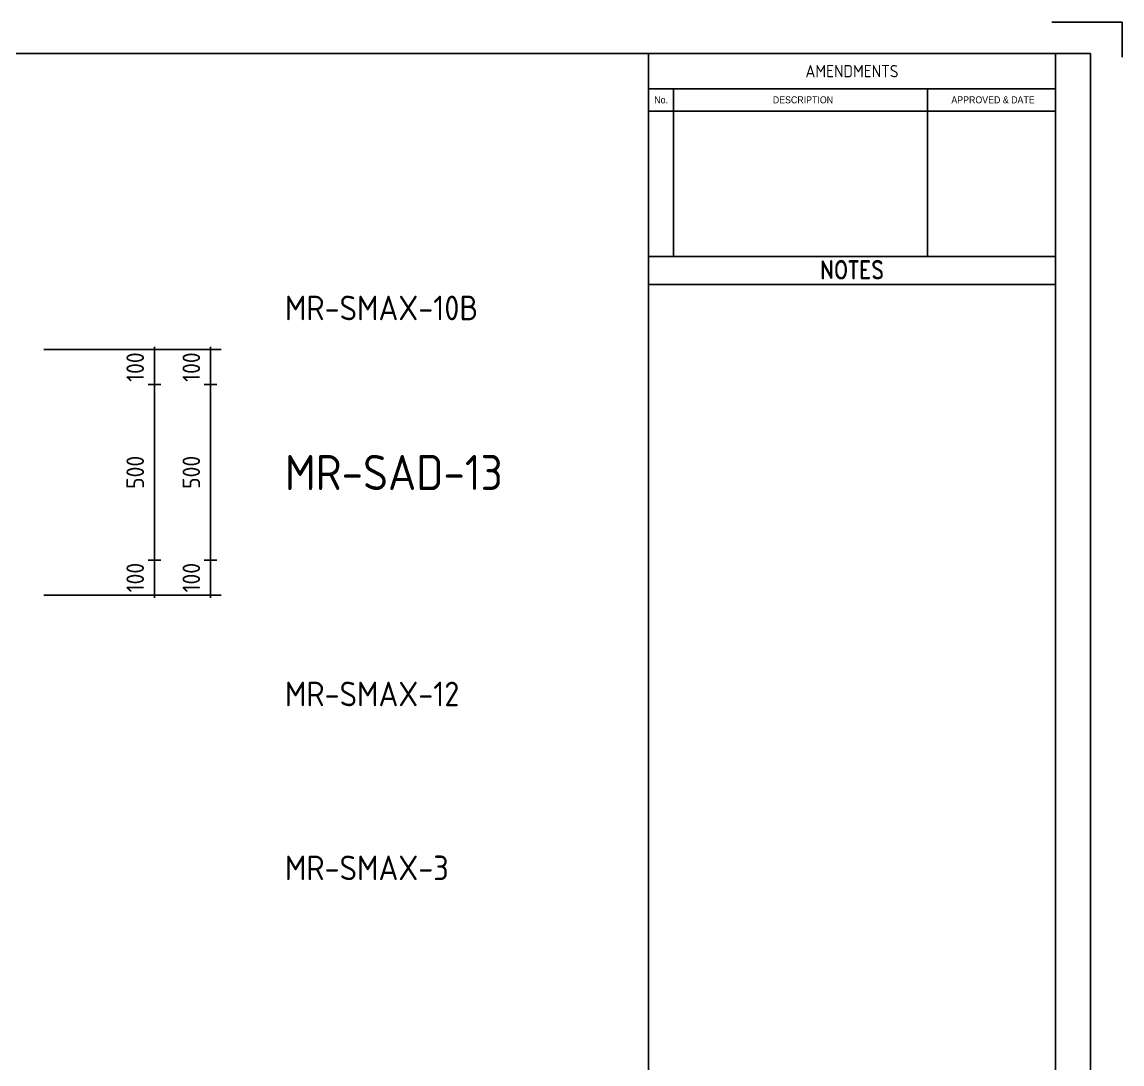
# Model space of a CAD drawing. Extents: x 0 to 420, y 0 to 297.
# Drawn here: x 263.2 to 420, y 148.5 to 297 of the extents above; entities that cross this region are included whole.
import ezdxf
from ezdxf.enums import TextEntityAlignment as Align

# ---------------------------------------------------------------- set-up
doc = ezdxf.new("R2010")
doc.units = 0
doc.header["$LTSCALE"] = 0.3
doc.layers.get('0').update_dxf_attribs({"linetype": 'CONTINUOUS'})
doc.layers.get('DEFPOINTS').update_dxf_attribs({"linetype": 'CONTINUOUS'})
for name, color, linetype in [('L18', 4, 'CONTINUOUS'), ('L35', 3, 'CONTINUOUS'), ('L50', 7, 'CONTINUOUS'), ('T25', 1, 'CONTINUOUS'), ('TBLK18', 4, 'CONTINUOUS'), ('TBLK25', 1, 'CONTINUOUS'), ('TBLK35', 3, 'CONTINUOUS'), ('TBLK50', 7, 'CONTINUOUS')]:
    doc.layers.add(name, color=color, linetype=linetype)
doc.styles.add('HELVL', font='helvl', dxfattribs={"width": 0.8})
doc.styles.add('ISO', font='iso.shx')
doc.styles.add('ROMAND', font='romand')
doc.dimstyles.new('SIGNSDIM', dxfattribs={"dimtxt": 2.5, "dimasz": 0.2, "dimexe": 1.5, "dimexo": 2, "dimgap": 1.5, "dimtad": 1, "dimdec": 4, "dimlfac": 20, "dimrnd": 1, "dimdsep": 46, "dimtxsty": 'ISO', "dimblk": 'SGNDIM', "dimcen": 2.5, "dimse2": 1, "dimadec": 0, "dimazin": 0, "dimtfac": 1, "dimtdec": 4, "dimtix": 1, "dimtmove": 0, "dimatfit": 3, "dimldrblk": 'SGNDIM', "dimfxl": 1, "dimtolj": 1, "dimtzin": 0, "dimarcsym": 0})

# ---------------------------------------------------------------- blocks, each defined once
blk = doc.blocks.new('A3BBLK')
at = {"layer": 'TBLK25'}
for q in [(410, 297), (420, 292)]:
    blk.add_line((420, 297), q, dxfattribs=at)
at = {"layer": 'TBLK50'}
for p, q in [((415.5, 292.5), (13, 292.5)), ((352.5, 4.5), (352.5, 292.5)), ((415.5, 4.5), (415.5, 292.5))]:
    blk.add_line(p, q, dxfattribs=at)
blk = doc.blocks.new('a3_in_vtblk std dwg')
at = {"layer": 'TBLK35'}
blk.add_line((410.5, 37), (410.5, 292.5), dxfattribs=at)
blk.add_blockref('A3BBLK', (0, 0))
at = {"layer": 'TBLK18', "style": 'ISO'}
blk.add_attdef('MR_DIRECTORATE', text='', height=1.5, dxfattribs=at).set_placement((381.5, 68.12), align=Align.CENTER)
for tag, p in [('STREET_NAME', (355.51, 62.1)), ('SUBURB_POSTCODE', (388.49, 62.1)), ('TELEPHONE_NO.', (368.31, 59.84)), ('FAX_NO.', (393.56, 59.84))]:
    blk.add_attdef(tag, p, '', height=1.5, dxfattribs=at)
at = {"layer": 'TBLK25', "style": 'ISO'}
for tag, height, p in [('MR_BRANCH', 2, (381.5, 65.2)), ('ROAD_SECTION', 1.75, (384.5, 29.16)), ('SLK', 1.75, (384.5, 26.11)), ('CHAINAGE', 1.75, (384.5, 19.21))]:
    blk.add_attdef(tag, text='', height=height, dxfattribs=at).set_placement(p, align=Align.CENTER)
for tag, p, height in [('FILE_NUMBER', (371.77, 54.24), 2.5), ('DESIGNED_/_DRAWN', (371.77, 49.49), 2), ('VERIFIED', (371.77, 44.49), 2), ('APPROVED', (371.77, 39.49), 2), ('LOCAL_AUTHORITY', (370.48, 16.73), 1.25)]:
    blk.add_attdef(tag, p, '', height=height, dxfattribs=at)
at = {"layer": 'TBLK35', "style": 'ISO', "width": 0.9}
for tag, p in [('ROAD_PROJECT&NUMBER', (384.5, 32.23)), ('DRAWING_DESCRIPTION', (384.5, 22.29))]:
    blk.add_attdef(tag, text='', height=2.5, dxfattribs=at).set_placement(p, align=Align.CENTER)
at = {"layer": 'TBLK50', "style": 'ISO'}
blk.add_attdef('MRWA_DRG_NUMBER', (356.29, 6.08), '', height=5, dxfattribs=at)
blk = doc.blocks.new('a3_vamend')
at = {"layer": 'TBLK25'}
for p, q in [((0, -5), (-58, -5)), ((-54.43, -28.9), (-54.43, -5)), ((-18.22, -28.9), (-18.22, -5)), ((0, -8.2), (-58, -8.2)), ((0, -28.9), (-58, -28.9)), ((0, -32.9), (-58, -32.9))]:
    blk.add_line(p, q, dxfattribs=at)
at = {"layer": 'TBLK18', "style": 'HELVL', "width": 0.9}
for s, p in [('No.', (-56.21, -7.09)), ('DESCRIPTION', (-35.99, -7.09)), ('APPROVED & DATE', (-8.89, -7.09))]:
    blk.add_text(s, height=1, dxfattribs=at).set_placement(p, align=Align.CENTER)
at = {"layer": 'TBLK25', "style": 'ISO'}
blk.add_text('AMENDMENTS', height=1.75, dxfattribs=at).set_placement((-29, -3.38), align=Align.CENTER)
at = {"layer": 'TBLK25', "style": 'ROMAND', "width": 0.85}
blk.add_text('NOTES', height=2.5, dxfattribs=at).set_placement((-29, -32.06), align=Align.CENTER)
blk = doc.blocks.new('SGNDIM')
for p, q in [((0, 0), (-1, 0)), ((0, 4.5), (0, -4.5))]:
    blk.add_line(p, q)
blk = doc.blocks.new('*D13')
at = {"layer": 'DEFPOINTS', "color": 0, "transparency": 16777216}
for p in [(270.78, 220.31), (270.78, 215.32), (290.05, 215.32)]:
    blk.add_point(p, dxfattribs=at)
at = {"layer": 'T25', "color": 0, "lineweight": -2, "transparency": 16777216}
for p, q in [((290.05, 220.51), (290.05, 220.71)), ((290.05, 220.31), (290.05, 215.32)), ((272.78, 215.32), (291.55, 215.32)), ((290.05, 215.12), (290.05, 214.92))]:
    blk.add_line(p, q, dxfattribs=at)
at = {"layer": 'T25', "color": 0, "lineweight": -2, "transparency": 16777216, "xscale": 0.2, "yscale": 0.2, "zscale": 0.2}
for p, rotation in [((290.05, 220.31), 270), ((290.05, 215.32), 90)]:
    blk.add_blockref('SGNDIM', p, dxfattribs=dict(at, rotation=rotation))
at = {"layer": 'T25', "color": 0, "transparency": 16777216, "insert": (287.3, 217.81), "char_height": 2.5, "attachment_point": 5, "rotation": 90, "style": 'ISO'}
blk.add_mtext('\\A1;100', dxfattribs=at)
blk = doc.blocks.new('*D14')
at = {"layer": 'DEFPOINTS', "color": 0, "transparency": 16777216}
for p in [(260.55, 245.33), (260.55, 220.31), (290.05, 220.31)]:
    blk.add_point(p, dxfattribs=at)
at = {"layer": 'T25', "color": 0, "lineweight": -2, "transparency": 16777216}
blk.add_line((290.05, 245.13), (290.05, 220.51), dxfattribs=at)
at = {"layer": 'T25', "color": 0, "lineweight": -2, "transparency": 16777216, "xscale": 0.2, "yscale": 0.2, "zscale": 0.2}
for p, rotation in [((290.05, 245.33), 90), ((290.05, 220.31), 270)]:
    blk.add_blockref('SGNDIM', p, dxfattribs=dict(at, rotation=rotation))
at = {"layer": 'T25', "color": 0, "transparency": 16777216, "insert": (287.3, 232.82), "char_height": 2.5, "attachment_point": 5, "rotation": 90, "style": 'ISO'}
blk.add_mtext('\\A1;500', dxfattribs=at)
blk = doc.blocks.new('*D15')
at = {"layer": 'DEFPOINTS', "color": 0, "transparency": 16777216}
for p in [(270.78, 250.32), (270.78, 245.33), (290.05, 245.33)]:
    blk.add_point(p, dxfattribs=at)
at = {"layer": 'T25', "color": 0, "lineweight": -2, "transparency": 16777216}
for p, q in [((272.78, 250.32), (291.55, 250.32)), ((290.05, 250.52), (290.05, 250.72)), ((290.05, 250.32), (290.05, 245.33)), ((290.05, 245.13), (290.05, 244.93))]:
    blk.add_line(p, q, dxfattribs=at)
at = {"layer": 'T25', "color": 0, "lineweight": -2, "transparency": 16777216, "xscale": 0.2, "yscale": 0.2, "zscale": 0.2}
for p, rotation in [((290.05, 250.32), 270), ((290.05, 245.33), 90)]:
    blk.add_blockref('SGNDIM', p, dxfattribs=dict(at, rotation=rotation))
at = {"layer": 'T25', "color": 0, "transparency": 16777216, "insert": (287.3, 247.82), "char_height": 2.5, "attachment_point": 5, "rotation": 90, "style": 'ISO'}
blk.add_mtext('\\A1;100', dxfattribs=at)
blk = doc.blocks.new('*D16')
at = {"layer": 'DEFPOINTS', "color": 0, "transparency": 16777216}
for p in [(264.27, 220.32), (264.27, 215.32), (282.05, 215.32)]:
    blk.add_point(p, dxfattribs=at)
at = {"layer": 'T25', "color": 0, "lineweight": -2, "transparency": 16777216}
for p, q in [((282.05, 220.52), (282.05, 220.72)), ((282.05, 220.32), (282.05, 215.32)), ((266.27, 215.32), (283.55, 215.32)), ((282.05, 215.12), (282.05, 214.92))]:
    blk.add_line(p, q, dxfattribs=at)
at = {"layer": 'T25', "color": 0, "lineweight": -2, "transparency": 16777216, "xscale": 0.2, "yscale": 0.2, "zscale": 0.2}
for p, rotation in [((282.05, 220.32), 270), ((282.05, 215.32), 90)]:
    blk.add_blockref('SGNDIM', p, dxfattribs=dict(at, rotation=rotation))
at = {"layer": 'T25', "color": 0, "transparency": 16777216, "insert": (279.3, 217.82), "char_height": 2.5, "attachment_point": 5, "rotation": 90, "style": 'ISO'}
blk.add_mtext('\\A1;100', dxfattribs=at)
blk = doc.blocks.new('*D17')
at = {"layer": 'DEFPOINTS', "color": 0, "transparency": 16777216}
for p in [(261, 245.32), (261, 220.32), (282.05, 220.32)]:
    blk.add_point(p, dxfattribs=at)
at = {"layer": 'T25', "color": 0, "lineweight": -2, "transparency": 16777216}
blk.add_line((282.05, 245.12), (282.05, 220.52), dxfattribs=at)
at = {"layer": 'T25', "color": 0, "lineweight": -2, "transparency": 16777216, "xscale": 0.2, "yscale": 0.2, "zscale": 0.2}
for p, rotation in [((282.05, 245.32), 90), ((282.05, 220.32), 270)]:
    blk.add_blockref('SGNDIM', p, dxfattribs=dict(at, rotation=rotation))
at = {"layer": 'T25', "color": 0, "transparency": 16777216, "insert": (279.3, 232.82), "char_height": 2.5, "attachment_point": 5, "rotation": 90, "style": 'ISO'}
blk.add_mtext('\\A1;500', dxfattribs=at)
blk = doc.blocks.new('*D18')
at = {"layer": 'DEFPOINTS', "color": 0, "transparency": 16777216}
for p in [(264.27, 250.32), (264.27, 245.32), (282.05, 245.32)]:
    blk.add_point(p, dxfattribs=at)
at = {"layer": 'T25', "color": 0, "lineweight": -2, "transparency": 16777216}
for p, q in [((266.27, 250.32), (283.55, 250.32)), ((282.05, 250.52), (282.05, 250.72)), ((282.05, 250.32), (282.05, 245.32)), ((282.05, 245.12), (282.05, 244.92))]:
    blk.add_line(p, q, dxfattribs=at)
at = {"layer": 'T25', "color": 0, "lineweight": -2, "transparency": 16777216, "xscale": 0.2, "yscale": 0.2, "zscale": 0.2}
for p, rotation in [((282.05, 250.32), 270), ((282.05, 245.32), 90)]:
    blk.add_blockref('SGNDIM', p, dxfattribs=dict(at, rotation=rotation))
at = {"layer": 'T25', "color": 0, "transparency": 16777216, "insert": (279.3, 247.82), "char_height": 2.5, "attachment_point": 5, "rotation": 90, "style": 'ISO'}
blk.add_mtext('\\A1;100', dxfattribs=at)

msp = doc.modelspace()

# ---------------------------------------------------------------- block references
at = {"layer": 'L18'}
for name, p in [('a3_in_vtblk std dwg', (0.0000004, -0.0000002)), ('a3_vamend', (410.5, 292.5))]:
    msp.add_blockref(name, p, dxfattribs=at)

# ---------------------------------------------------------------- texts
at = {"layer": 'L35', "style": 'ISO'}
for s, p in [('MR-SMAX-10B', (300.6398487, 254.4974073)), ('MR-SMAX-12', (300.6398487, 199.484831)), ('MR-SMAX-3', (300.6398487, 174.7019376))]:
    msp.add_text(s, height=3.5, dxfattribs=at).set_placement(p)
at = {"layer": 'L50', "style": 'ISO'}
msp.add_text('MR-SAD-13', height=5, dxfattribs=at).set_placement((300.6398487, 230.2986036))

# ---------------------------------------------------------------- dimensions: what is measured, and where the dimension line sits
at = {"layer": 'T25'}
for base, p1, p2, picture, middle in [((282.0488317, 245.3181964), (264.2710539, 250.3181964), (264.2710539, 245.3181964), '*D18', (279.2988317, 247.8181964)), ((290.0488317, 245.3269745), (270.7838594, 250.3181964), (270.7838594, 245.3269745), '*D15', (287.2988317, 247.8225855))]:
    dim = msp.add_linear_dim(base=base, p1=p1, p2=p2, angle=90, dimstyle='SIGNSDIM', dxfattribs=at)
    dim.commit()
    dim.dimension.update_dxf_attribs({"geometry": picture, "text_midpoint": middle})
for base, p1, p2, override, picture, middle in [((290.0488317, 220.3094183), (260.5544496, 245.3269745), (260.5544496, 220.3094183), {"dimse1": 1}, '*D14', (287.2988317, 232.8181964)), ((282.0488317, 220.3181964), (260.9962001, 245.3181964), (260.9962001, 220.3181964), {"dimse1": 1}, '*D17', (279.2988317, 232.8181964)), ((282.0488317, 215.3181964), (264.2710539, 220.3181964), (264.2710539, 215.3181964), {"dimse1": 1, "dimse2": 0}, '*D16', (279.2988317, 217.8181964)), ((290.0488317, 215.3181964), (270.7838594, 220.3094183), (270.7838594, 215.3181964), {"dimse1": 1, "dimse2": 0}, '*D13', (287.2988317, 217.8138074))]:
    dim = msp.add_linear_dim(base=base, p1=p1, p2=p2, angle=90, dimstyle='SIGNSDIM', override=override, dxfattribs=at)
    dim.commit()
    dim.dimension.update_dxf_attribs({"geometry": picture, "text_midpoint": middle})

doc.saveas('drawing.dxf')
